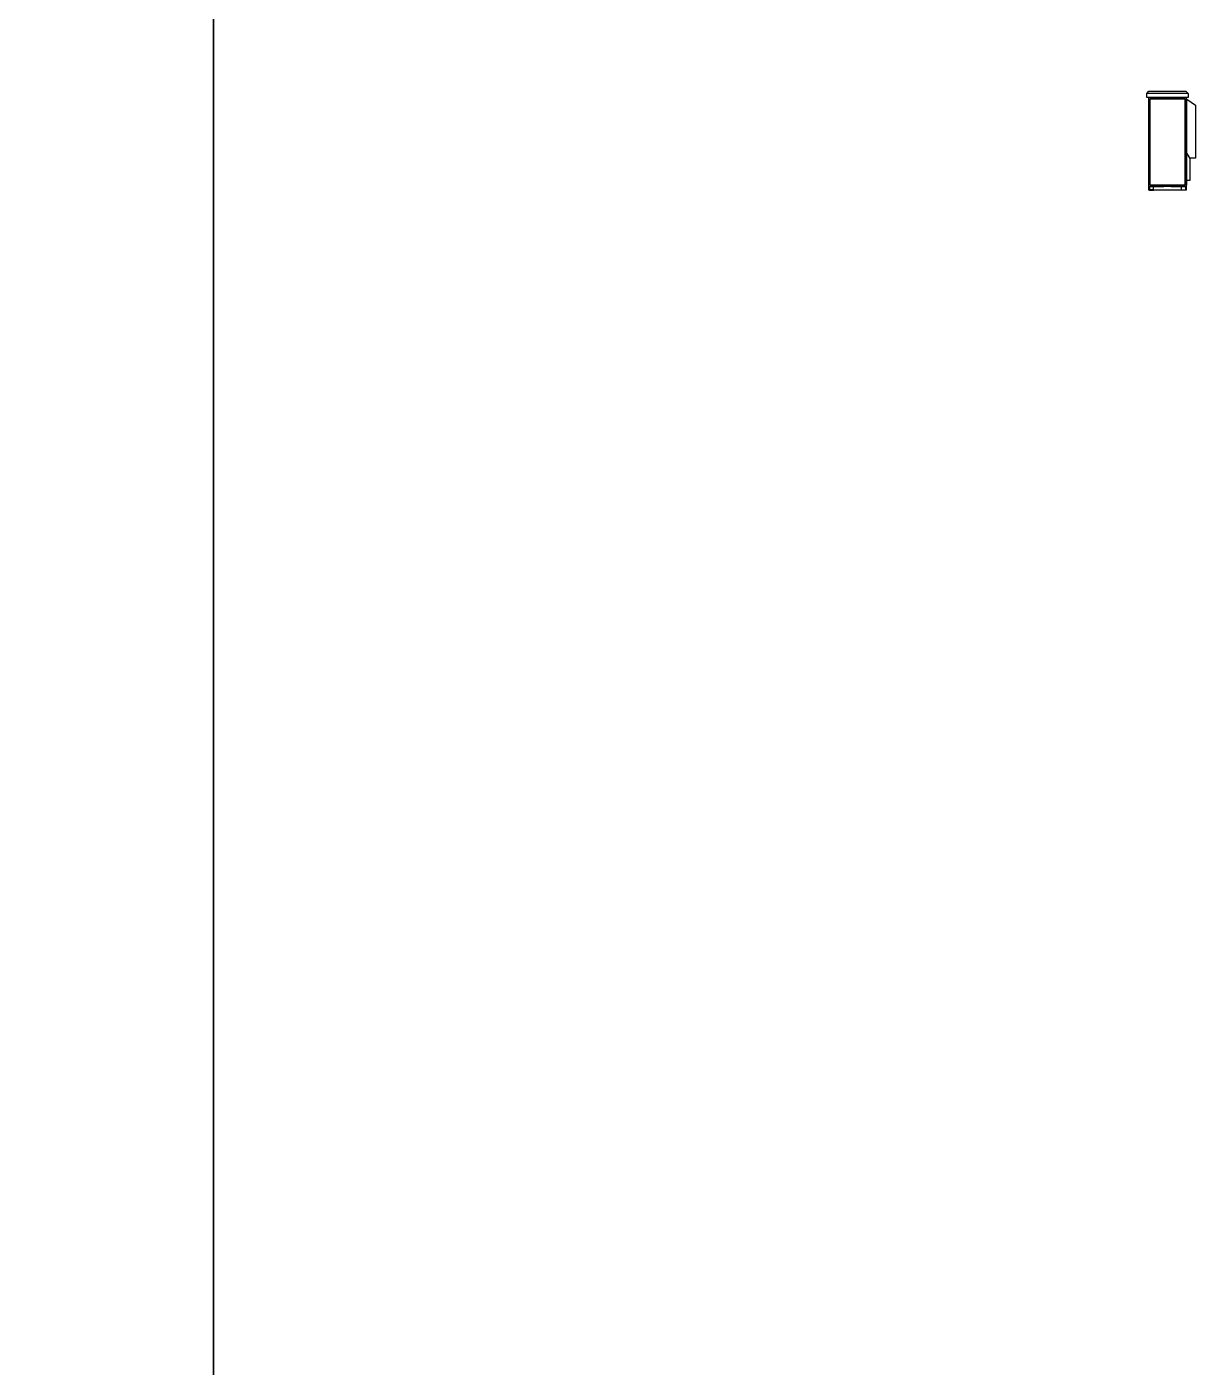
# Model space of a CAD drawing. Extents: x -408 to 1508121, y -29672 to 868845.
# Drawn here: x 1306957 to 1330744, y 163076 to 190144 of the extents above; entities that cross this region are included whole.
import ezdxf

# ---------------------------------------------------------------- set-up
doc = ezdxf.new("R2010")
doc.units = 0
doc.header["$MEASUREMENT"] = 0
doc.layers.get('0').update_dxf_attribs({"lineweight": 25})
doc.layers.get('DEFPOINTS').update_dxf_attribs({"color": 1})
for name, color, linetype in [('Help notes', 240, 'Continuous'), ('OOC', 2, 'Continuous'), ('OOC - AC', 1, 'Continuous'), ('OOC - Fan', 1, 'Continuous'), ('OOC - Hold Down Brackets', 1, 'Continuous')]:
    doc.layers.add(name, color=color, linetype=linetype)

# ---------------------------------------------------------------- blocks, each defined once
blk = doc.blocks.new('ICS 3-BAY OOC-lel')
at = {"layer": 'OOC', "color": 1}
blk.add_line((794, 1954), (-46, 1954), dxfattribs=at)
at = {"layer": 'OOC'}
blk.add_lwpolyline([(794, 1870), (-46, 1870), (-46, 1954), (0, 2000), (748, 2000), (794, 1954)], close=True, dxfattribs=at)
for points in [[(750, 75), (0, 75), (0, 1870), (750, 1870), (750, 75), (750, 75)], [(450, 75), (750, 75), (750, 0), (0, 0), (0, 75), (300, 75)]]:
    blk.add_lwpolyline(points, dxfattribs=at)
at = {"layer": 'OOC', "color": 1}
blk.add_lwpolyline([(725, 100), (25, 100), (25, 1845), (725, 1845), (725, 100), (725, 100)], dxfattribs=at)
at = {"layer": 'OOC - AC'}
blk.add_lwpolyline([(766, 1838), (942, 1715), (942, 645), (824, 645)], dxfattribs=at)
at = {"layer": 'OOC - Fan'}
blk.add_lwpolyline([(750, 100), (766, 100), (766, 1845), (750, 1845)], close=True, dxfattribs=at)
blk.add_lwpolyline([(766, 740), (828, 638), (828, 195), (766, 195), (766, 740)], dxfattribs=at)
at = {"layer": 'OOC - Hold Down Brackets'}
for points in [[(10, 0), (90, 0), (90, 75), (10, 75)], [(10, 0), (90, 0), (90, 6), (10, 6)], [(740, 0), (660, 0), (660, 75), (740, 75)], [(740, 0), (660, 0), (660, 6), (740, 6)]]:
    blk.add_lwpolyline(points, close=True, dxfattribs=at)
at = {"layer": 'OOC - Hold Down Brackets', "color": 8, "const_width": 18}
for points in [[(50, 6), (50, 0)], [(700, 6), (700, 0)]]:
    blk.add_lwpolyline(points, dxfattribs=at)

msp = doc.modelspace()

# ---------------------------------------------------------------- linework, layer by layer
at = {"layer": 'DEFPOINTS', "color": 4}
msp.add_lwpolyline([(0, 868845), (1310728, 868845), (1310728, 0), (0, 0)], close=True, dxfattribs=at)
at = {"layer": 'Help notes', "color": 4}
msp.add_lwpolyline([(1310728, 276518), (1508121, 276518), (1508121, 138259), (1310728, 138259)], close=True, dxfattribs=at)

# ---------------------------------------------------------------- block references
msp.add_blockref('ICS 3-BAY OOC-lel', (1329628, 186846))

doc.saveas('drawing.dxf')
